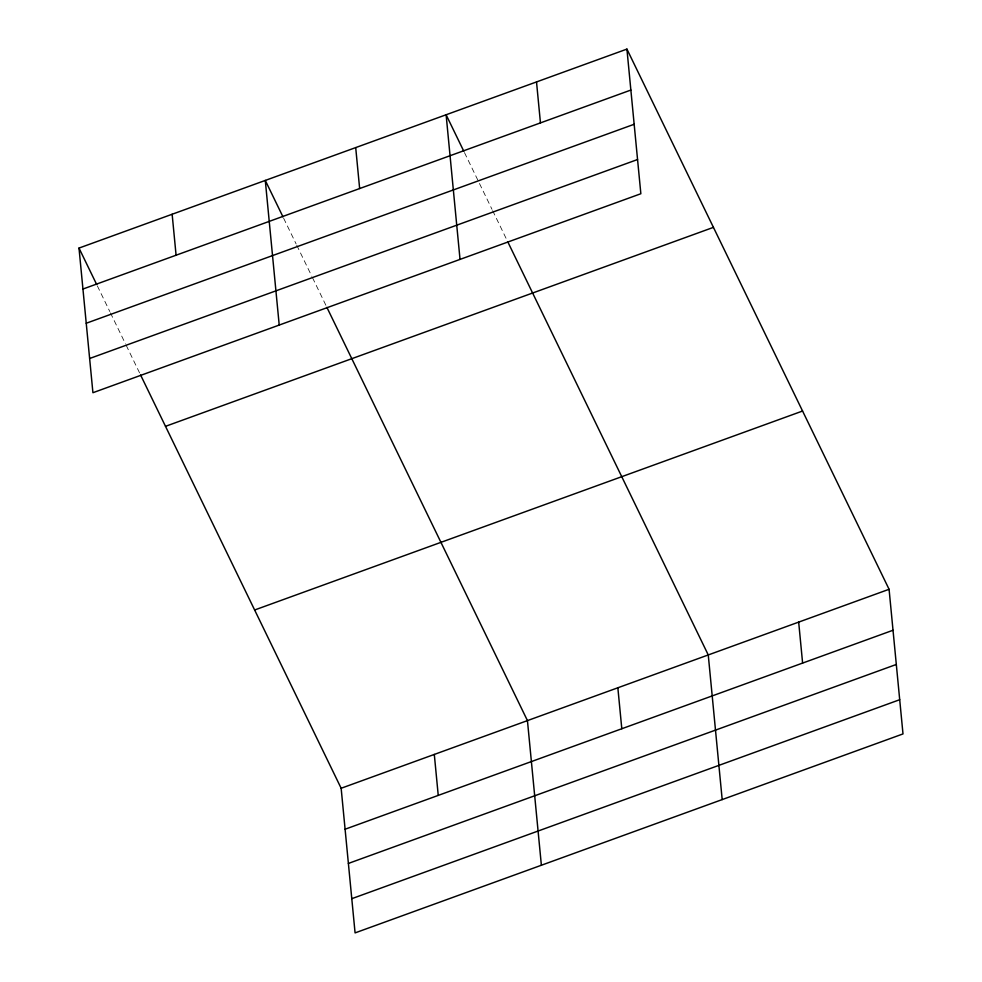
<?xml version="1.0" encoding="UTF-8"?>
<svg xmlns="http://www.w3.org/2000/svg" width="982" height="982" viewBox="0 0 982 982"><rect width="100%" height="100%" fill="white"/><g stroke="black" fill="none" stroke-linecap="round" stroke-linejoin="round"><path stroke-width="0.74" stroke-dasharray="4.91 3.68" d="M464.461 152.578L491.982 209.289M492.645 210.639L507.056 240.357M283.638 218.237L296.098 243.892M296.748 245.242L311.822 276.31M312.485 277.661L326.245 306.016M97.341 285.885L109.8 311.54M110.45 312.89L125.524 343.958M126.187 345.308L139.947 373.663"/><path stroke-width="1.47" d="M626.921 49.1L640.853 193.736L92.922 392.714L79.002 248.078L626.921 49.1L889.078 589.286L902.998 733.922L355.079 932.9L341.147 788.264L140.598 375.014M82.942 289.039L630.861 90.062M86.232 323.25L634.163 124.272M89.632 358.504L637.551 159.526M165.504 426.335L713.435 227.358M254.645 609.994L802.564 411.028M341.147 788.264L889.078 589.286M345.099 829.225L893.019 630.248M348.389 863.436L896.321 664.458M351.777 898.69L899.708 699.712M463.799 151.228L446.11 114.759L460.03 259.395M507.719 241.707L708.255 654.945L722.187 799.593M282.988 216.887L265.287 180.418L279.219 325.067M326.896 307.366L527.444 720.604L541.377 865.252M79.002 248.078L96.69 284.535M798.673 622.122L802.613 663.083M617.85 687.781L621.802 728.742M536.516 81.936L540.456 122.897M434.302 754.434L438.242 795.395M355.705 147.595L359.645 188.556M172.145 214.248L176.085 255.21"/></g></svg>
